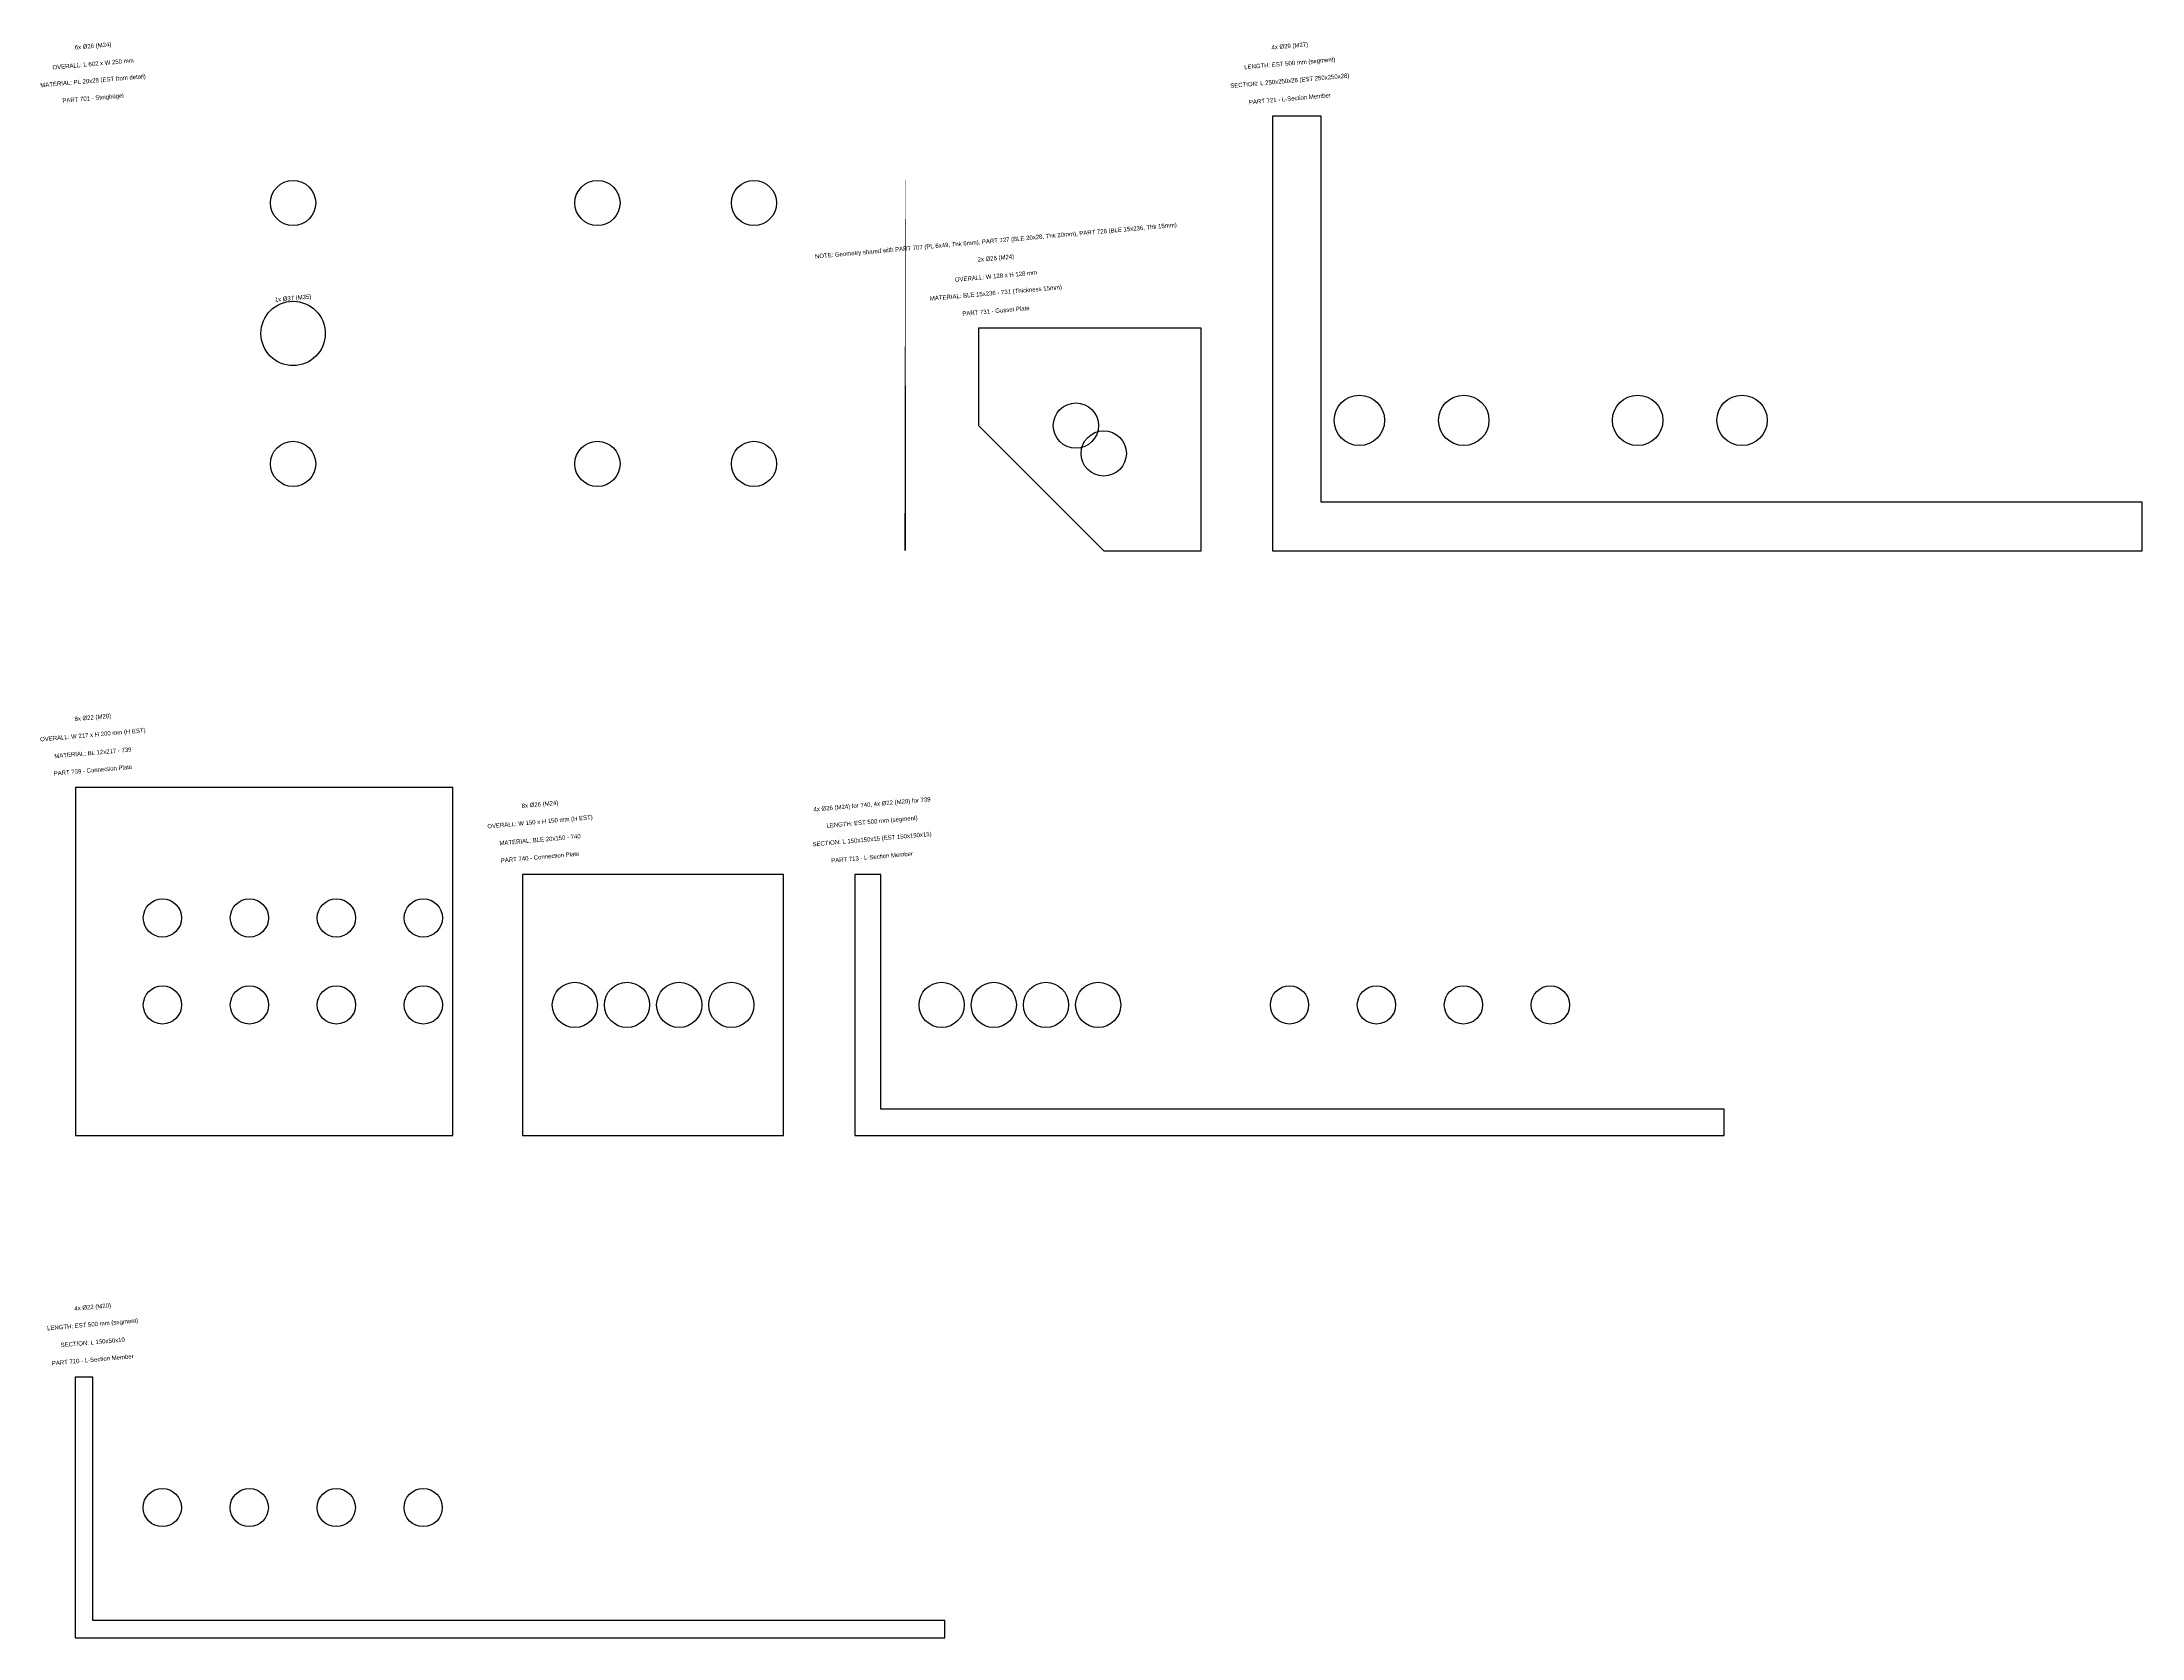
# Model space of a CAD drawing. Header units: millimetres. Extents: x -19 to 1188, y -625 to 293.
import ezdxf

# ---------------------------------------------------------------- set-up
doc = ezdxf.new("R2010")
doc.units = ezdxf.units.MM

msp = doc.modelspace()

# ---------------------------------------------------------------- linework, layer by layer
at = {"layer": 'GEOMETRY'}
msp.add_lwpolyline([(0.2, 0, 0, 0, 0), (477.2, 0, 1, 0, 0), (477.2, 250, 0, 0, 0), (0.2, 250, 0, 0, 0), (0.2, 0, 0, 0, 0)], format="xyseb", dxfattribs=at)
for points in [[(688.3, 0), (1188.3, 0), (1188.3, 28), (716.3, 28), (716.3, 250), (688.3, 250), (688.3, 0)], [(519.3, 72), (591.3, 0), (647.3, 0), (647.3, 128), (519.3, 128), (519.3, 72)], [(0.1, -336.1), (217.1, -336.1), (217.1, -136.1), (0.1, -136.1), (0.1, -336.1)], [(257.2, -336.1), (407.2, -336.1), (407.2, -186.1), (257.2, -186.1), (257.2, -336.1)], [(448.1, -336.1), (948.1, -336.1), (948.1, -321.1), (463.1, -321.1), (463.1, -186.1), (448.1, -186.1), (448.1, -336.1)], [(0, -475.1), (0, -625.1), (500, -625.1), (500, -615.1), (10, -615.1), (10, -475.1), (0, -475.1)]]:
    msp.add_lwpolyline(points, dxfattribs=at)
for centre, radius in [((125.2, 200), 13), ((300.2, 200), 13), ((390.2, 200), 13), ((125.2, 125), 18.5), ((575.3, 72), 13), ((738.3, 75), 14.5), ((798.3, 75), 14.5), ((898.3, 75), 14.5), ((958.3, 75), 14.5), ((125.2, 50), 13), ((300.2, 50), 13), ((390.2, 50), 13), ((591.3, 56), 13), ((50.1, -211.1), 11), ((100.1, -211.1), 11), ((150.1, -211.1), 11), ((200.1, -211.1), 11), ((50.1, -261.1), 11), ((100.1, -261.1), 11), ((150.1, -261.1), 11), ((200.1, -261.1), 11), ((287.2, -261.1), 13), ((287.2, -261.1), 13), ((317.2, -261.1), 13), ((317.2, -261.1), 13), ((347.2, -261.1), 13), ((347.2, -261.1), 13), ((377.2, -261.1), 13), ((377.2, -261.1), 13), ((498.1, -261.1), 13), ((528.1, -261.1), 13), ((558.1, -261.1), 13), ((588.1, -261.1), 13), ((698.1, -261.1), 11), ((748.1, -261.1), 11), ((798.1, -261.1), 11), ((848.1, -261.1), 11), ((50, -550.1), 11), ((100, -550.1), 11), ((150, -550.1), 11), ((200, -550.1), 11)]:
    msp.add_circle(centre, radius, dxfattribs=at)

# ---------------------------------------------------------------- texts
at = {"layer": 'ANNOTATION', "char_height": 2.5, "attachment_point": 5, "rotation": 5}
for s, insert in [('6x Ø26 (M24)', (10.2, 290)), ('4x Ø29 (M27)', (698.3, 290)), ('OVERALL: L 602 x W 250 mm', (10.2, 280)), ('LENGTH: EST 500 mm (segment)', (698.3, 280)), ('MATERIAL: PL 20x28 (EST from detail)', (10.2, 270)), ('SECTION: L 250x250x28 (EST 250x250x28)', (698.3, 270)), ('PART 701 - Steigbügel', (10.2, 260)), ('PART 721 - L-Section Member', (698.3, 260)), ('NOTE: Geometry shared with PART 707 (PL 6x49, Thk 6mm), PART 727 (BLE 20x28, Thk 20mm), PART 728 (BLE 15x236, Thk 15mm)', (529.3, 178)), ('2x Ø26 (M24)', (529.3, 168)), ('OVERALL: W 128 x H 128 mm', (529.3, 158)), ('1x Ø37 (M35)', (125.2, 145)), ('MATERIAL: BLE 15x236 - 731 (Thickness 15mm)', (529.3, 148)), ('PART 731 - Gusset Plate', (529.3, 138)), ('8x Ø22 (M20)', (10.1, -96.1)), ('OVERALL: W 217 x H 200 mm (H EST)', (10.1, -106.1)), ('MATERIAL: BL 12x217 - 739', (10.1, -116.1)), ('PART 739 - Connection Plate', (10.1, -126.1)), ('8x Ø26 (M24)', (267.2, -146.1)), ('4x Ø26 (M24) for 740, 4x Ø22 (M20) for 739', (458.1, -146.1)), ('OVERALL: W 150 x H 150 mm (H EST)', (267.2, -156.1)), ('LENGTH: EST 500 mm (segment)', (458.1, -156.1)), ('MATERIAL: BLE 20x150 - 740', (267.2, -166.1)), ('SECTION: L 150x150x15 (EST 150x150x15)', (458.1, -166.1)), ('PART 740 - Connection Plate', (267.2, -176.1)), ('PART 713 - L-Section Member', (458.1, -176.1)), ('4x Ø22 (M20)', (10, -435.1)), ('LENGTH: EST 500 mm (segment)', (10, -445.1)), ('SECTION: L 150x50x10', (10, -455.1)), ('PART 710 - L-Section Member', (10, -465.1))]:
    msp.add_mtext(s, dxfattribs=dict(at, insert=insert))

doc.saveas('drawing.dxf')
